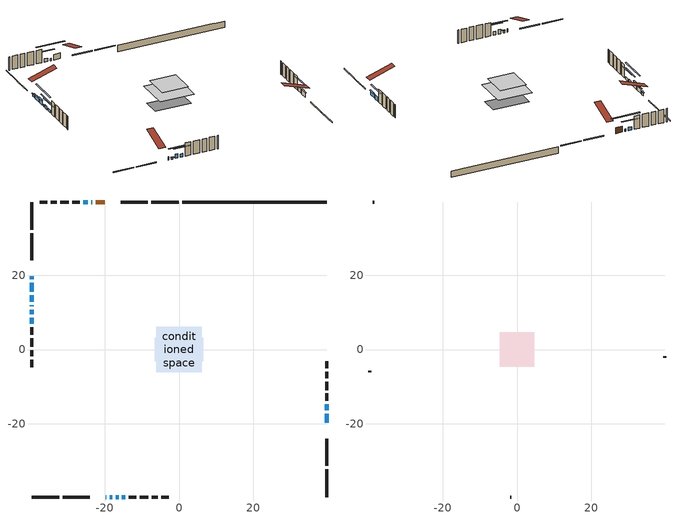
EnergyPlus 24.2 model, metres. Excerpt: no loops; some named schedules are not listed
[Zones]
conditioned space
 floor adiabatic (AdiabaticFloorConstruction): -6.17,-6.17 -6.17,6.17 6.17,6.17 6.17,-6.17 z2.96
 floor foundation (Slab1 construction): -6.56,-3.14 -6.56,3.14 6.56,3.14 6.56,-3.14 z-1.86
 wall outside (RimJoist1 construction): -0.05,39.69 -7.52,39.69 / -39.69,-39.69 -32.22,-39.69 / -39.69,39.69 -39.69,32.22 / 39.69,-39.69 39.69,-32.22 z0.52:0.82
 wall outside (RimJoist2 construction): -8.45,39.69 -15.73,39.69 / -31.29,-39.69 -24.01,-39.69 / -39.69,31.29 -39.69,24.01 / 39.69,-31.29 39.69,-24.01 z0.52:0.82
 wall outside (AdiabaticWallConstruction 1): -19.99,39.69 -22.44,39.69 z0.52:2.55
 wall outside (AdiabaticWallConstruction): -19.76,-39.69 -19.55,-39.69 / -24.6,39.69 -25.82,39.69 / -15.34,-39.69 -14.42,-39.69 / -39.69,10.65 -39.69,9.43 z0.52:1.74; 39.69,-19.76 39.69,-17.32 / -39.69,18.01 -39.69,15.57 / 39.69,-16.39 39.69,-14.76 z0.52:2.04; -18.62,-39.69 -18.01,-39.69 z0.52:1.13; -39.69,19.76 -39.69,18.94 / -39.69,8.51 -39.69,6.88 z0.52:1.44; -39.69,14.65 -39.69,12.82 z0.52:2.35; -23.36,39.69 -23.67,39.69 / -39.69,11.89 -39.69,11.58 z0.52:1.34; -17.08,-39.69 -16.27,-39.69 z0.52:2.05
 wall outside (Wall1 construction): -26.75,39.69 -28.74,39.69 / -13.5,-39.69 -11.5,-39.69 / -39.69,5.95 -39.69,3.96 / 39.69,-13.83 39.69,-11.84 z0.52:5.4
 wall outside (Wall2 construction): -29.67,39.69 -31.92,39.69 / -10.57,-39.69 -8.33,-39.69 / -39.69,3.03 -39.69,0.78 / 39.69,-10.91 39.69,-8.66 z0.52:5.4
 wall outside (Wall3 construction): -32.85,39.69 -34.57,39.69 / -7.4,-39.69 -5.68,-39.69 / -39.69,-0.15 -39.69,-1.87 / 39.69,-7.73 39.69,-6.01 z0.52:5.4
 wall outside (Wall4 construction): -35.49,39.69 -37.46,39.69 / -4.75,-39.69 -2.78,-39.69 / -39.69,-2.8 -39.69,-4.77 / 39.69,-5.08 39.69,-3.11 z0.52:5.4
 wall foundation (FoundationWall1 construction): 0.88,39.69,-1.86 0.88,39.69,0.52 35.81,39.69,0.52 35.81,39.69,0.39 39.69,39.69,0.39 39.69,39.69,-1.86
 window (WindowConstruction 11): -19.76,-39.69 -19.55,-39.69 z0.52:1.74
 window (WindowConstruction 6): 39.69,-19.76 39.69,-17.32 z0.52:2.04
 window (WindowConstruction 7): -18.62,-39.69 -18.01,-39.69 z0.52:1.13
 window (WindowConstruction 8): -39.69,19.76 -39.69,18.94 z0.52:1.43
 window (WindowConstruction 9): -39.69,18.01 -39.69,15.57 z0.52:2.04
 window (WindowConstruction 10): -39.69,14.65 -39.69,12.82 z0.52:2.35
 window (WindowConstruction 12): -23.37,39.69 -23.67,39.69 z0.52:1.33
 window (WindowConstruction 13): -39.69,11.89 -39.69,11.58 z0.52:1.33
 window (WindowConstruction): 39.69,-16.39 39.69,-14.76 z0.52:2.04
 window (WindowConstruction 1): -24.6,39.69 -25.82,39.69 z0.52:1.74
 window (WindowConstruction 2): -17.08,-39.69 -16.27,-39.69 z0.52:2.04
 window (WindowConstruction 3): -15.34,-39.69 -14.43,-39.69 z0.52:1.74
 window (WindowConstruction 4): -39.69,10.65 -39.69,9.43 z0.52:1.74
 window (WindowConstruction 5): -39.69,8.51 -39.69,6.88 z0.52:1.43
 door (Door): -19.99,39.69 -22.44,39.69 z0.52:2.55
 ceiling adiabatic (AdiabaticFloorConstruction): 6.17,-6.17 6.17,6.17 -6.17,6.17 -6.17,-6.17 z2.96
attic - vented
 floor to conditioned space (Floor1 construction Reversed): -4.68,-4.68 -4.68,4.68 4.68,4.68 4.68,-4.68 z5.4
 wall outside (Wall5 construction): -38.39,39.69 -38.76,39.69 / -1.85,-39.69 -1.49,-39.69 / -39.69,-5.7 -39.69,-6.06 / 39.69,-2.19 39.69,-1.82 z0.52:5.4
 roof outside (Roof1 construction): -19.06,39.69,5.4 -19.06,30.58,8.43 -16.66,30.58,8.43 -16.66,39.69,5.4; -20.68,-39.69,5.4 -20.68,-30.58,8.43 -23.09,-30.58,8.43 -23.09,-39.69,5.4; -39.69,20.68,5.4 -30.58,20.68,8.43 -30.58,23.09,8.43 -39.69,23.09,5.4; 39.69,-20.68,5.4 30.58,-20.68,8.43 30.58,-23.09,8.43 39.69,-23.09,5.4
shading: 39.69,-17.12 39.69,-19.96 40.1,-19.96 40.1,-17.12 z2.25; -17.81,-39.69 -18.82,-39.69 -18.82,-40.1 -17.81,-40.1 z1.33; -39.69,18.74 -39.69,19.96 -40.1,19.96 -40.1,18.74 z1.64; -39.69,15.37 -39.69,18.21 -40.1,18.21 -40.1,15.37 z2.25; -39.69,12.62 -39.69,14.85 -40.1,14.85 -40.1,12.62 z2.55; -28.75,39.69 -18.29,39.69 -18.29,40.1 -28.75,40.1 z6.41; -39.69,6.5 -39.69,16.97 -40.1,16.97 -40.1,6.5 z6.41; 39.69,-12.12 39.69,-19.03 40.1,-19.03 40.1,-12.12 z4.68; -28.46,39.69 -21.96,39.69 -21.96,40.1 -28.46,40.1 z4.38; -13.63,-39.69 -19.72,-39.69 -19.72,-40.1 -13.63,-40.1 z4.68; -11.79,-39.69 -17.98,-39.69 -17.98,-40.1 -11.79,-40.1 z4.38; -39.69,6.79 -39.69,13.29 -40.1,13.29 -40.1,6.79 z4.38; -39.69,4.24 -39.69,11.14 -40.1,11.14 -40.1,4.24 z4.07
[Building]
Building 1: Terrain=Suburbs
[Site:Location]
Toronto Intl AP_ON: Latitude {deg}=43.68; Longitude {deg}=-79.63; Time Zone {hr}=-5; Elevation {m}=173; Keep Site Location Information=Yes
[Site:GroundTemperature:Shallow]
4.59119, 2.66285, 2.50842, 3.42352, 7.09712, 10.7536, 13.9236, 15.9317, 16.1023, 14.4691, 11.3799, 7.83558
[Site:WaterMainsTemperature]
Calculation Method=Schedule; Temperature Schedule=mains temperature schedule
[Material] Roughness=Rough; Thermal Absorptance=0.9
Name | Thickness {m} | Conductivity {W/m-K} | Density {kg/m3} | Specific Heat {J/kg-K} | Solar Absorptance | Visible Absorptance
asphalt or fiberglass shingles | 0.00635 | 0.162714 | 1121.4 | 1465.45 | 0.84 | 0.84
ceiling loosefill ins | 0.0846667 | 0.0480833 | 16.02 | 1046.75 | 0.7 | 0.7
ceiling stud and cavity | 0.1397 | 0.0812049 | 65.682 | 1177.47 | 0.7 | 0.7
concrete 4.0 in. | 0.1016 | 1.803125 | 2242.8 | 837.4 | 0.7 | 0.7
concrete 8.0 in. | 0.2032 | 1.803125 | 2242.8 | 837.4 | 0.7 | 0.7
door material | 0.04445 | 0.0451087 | 512.64 | 1214.23 | 0.7 | 0.7
exterior vertical ins | 0.0130047 | 0.029427 | 32.04 | 1214.23 | 0.7 | 0.7
floor covering | 0.0127 | 0.0433444 | 54.468 | 1339.84 | 0.6 | 0.6
floor rigid ins; wall rigid ins | 0.512978 | 0.029427 | 32.04 | 1214.23 | 0.7 | 0.7
floor stud and cavity | 0.1397 | 1.75129 | 37.0049 | 1207.88 | 0.7 | 0.7
furniture material conditioned space 1 | 0.1524 | 0.115458 | 640.8 | 1214.23 | 0.6 | 0.6
gypsum board | 0.0127 | 0.160291 | 801 | 837.4 | 0.6 | 0.6
gypsum board 1 | 0.0127 | 0.160291 | 801 | 837.4 | 0.7 | 0.7
osb sheathing 0.5 in. | 0.0127 | 0.115458 | 512.64 | 1214.23 | 0.7 | 0.7
osb sheathing 0.75 in. | 0.01905 | 0.115458 | 512.64 | 1214.23 | 0.7 | 0.7
osb sheathing 2.0 in. | 0.0508 | 0.115458 | 512.64 | 1214.23 | 0.7 | 0.7
rim joist stud and cavity | 0.0508 | 0.0451784 | 125.044 | 1163.47 | 0.6 | 0.6
rim joist stud and cavity 1 | 0.0508 | 0.0332151 | 125.044 | 1163.47 | 0.6 | 0.6
wall stud and cavity | 0.1397 | 0.100556 | 139.0536 | 1170.24 | 0.7 | 0.7
wall stud and cavity 1 | 0.1397 | 0.117539 | 139.0536 | 1170.24 | 0.7 | 0.7
wall stud and cavity 2 | 0.1397 | 0.10094 | 139.0536 | 1170.24 | 0.7 | 0.7
wall stud and cavity 3 | 0.1397 | 0.117888 | 139.0536 | 1170.24 | 0.7 | 0.7
wall stud and cavity 4 | 0.0889 | 6.9971 | 50.32683 | 1063.81 | 0.6 | 0.6
wall stud and cavity 5 | 0.0889 | 0.380278 | 52.3479 | 1209.89 | 0.7 | 0.7
wall stud and cavity 6 | 0.0889 | 0.391764 | 83.0341 | 1211.67 | 0.7 | 0.7
wood siding | 0.0254 | 0.102417 | 544.68 | 1172.36 | 0.84 | 0.84
wood siding 1 | 0.00254 | 0.102417 | 544.68 | 1172.36 | 0.84 | 0.84
wood siding 2; wood siding 3; wood siding 4 | 0.0254 | 0.102417 | 544.68 | 1172.36 | 0.7 | 0.7
[WindowMaterial:SimpleGlazingSystem]
Name | U-Factor {W/m2-K} | Solar Heat Gain Coefficient
WindowMaterial | 2.46993 | 0.61
WindowMaterial 1 | 2.438701 | 0.62
WindowMaterial 2 | 2.93609 | 0.65
WindowMaterial 3 | 2.92076 | 0.67
WindowMaterial 4 | 2.51706 | 0.59
WindowMaterial 5 | 2.88499 | 0.7
WindowMaterial 6 | 3.00026 | 0.58
WindowMaterial 7 | 2.8867 | 0.7
WindowMaterial 8 | 4.786554 | 0.61
WindowMaterial 9 | 5.06307 | 0.59
[Construction]
AdiabaticFloorConstruction: floor stud and cavity, floor rigid ins, osb sheathing 0.75 in., floor covering
AdiabaticWallConstruction: wood siding 3, wall rigid ins, wall stud and cavity 5, gypsum board
AdiabaticWallConstruction 1: wood siding 4, wall rigid ins, wall stud and cavity 5, gypsum board
Door: door material
Floor1 construction Reversed: gypsum board, ceiling stud and cavity, ceiling loosefill ins
FoundationWall1 construction: concrete 8.0 in., gypsum board 1
furniture construction conditioned space 1: furniture material conditioned space 1
PartitionWallConstruction: gypsum board, wall stud and cavity 6, gypsum board
RimJoist1 construction: wood siding 2, osb sheathing 2.0 in., rim joist stud and cavity
RimJoist2 construction: wood siding 2, osb sheathing 2.0 in., rim joist stud and cavity 1
Roof1 construction: asphalt or fiberglass shingles
Slab1 construction: concrete 4.0 in.
Wall1 construction: wood siding, osb sheathing 0.5 in., wall stud and cavity, gypsum board
Wall2 construction: wood siding, osb sheathing 0.5 in., wall stud and cavity 1, gypsum board
Wall3 construction: wood siding, osb sheathing 0.5 in., wall stud and cavity 2, gypsum board
Wall4 construction: wood siding, osb sheathing 0.5 in., wall stud and cavity 3, gypsum board
Wall5 construction: wood siding 1, wall stud and cavity 4
WindowConstruction; WindowConstruction 2: WindowMaterial
WindowConstruction 1: WindowMaterial 1
WindowConstruction 10: WindowMaterial 7
WindowConstruction 11: WindowMaterial 8
WindowConstruction 12; WindowConstruction 13: WindowMaterial 9
WindowConstruction 3: WindowMaterial 2
WindowConstruction 4: WindowMaterial 3
WindowConstruction 5; WindowConstruction 8: WindowMaterial 4
WindowConstruction 6; WindowConstruction 9: WindowMaterial 5
WindowConstruction 7: WindowMaterial 6
[Zone] Multiplier=1; Part of Total Floor Area=Yes
Name | Volume {m3}
attic - vented | 43.1233
conditioned space | 606.8
[Space]
Name | Zone | Volume {m3}
attic - vented 1 | attic - vented | 43.1233
conditioned space 1 | conditioned space | 606.8
[ZoneInfiltration:EffectiveLeakageArea]
infil attic - vented 1: Zone or Space=attic - vented 1; Schedule=Always On Discrete; Effective Air Leakage Area {cm2}=3619.86; Stack Coefficient=0.000550287; Wind Coefficient=1.58495e-05
[ZoneMixing]
whole house fan mix: Zone or Space=attic - vented; Schedule=Always On Continuous; Design Flow Rate Calculation Method=Flow/Zone; Design Flow Rate {m3/s}=0; Source Zone or Space=conditioned space
[SurfaceProperty:ExposedFoundationPerimeter]
Slab1: Exposed Perimeter Calculation Method=TotalExposedPerimeter; Total Exposed Perimeter {m}=38.812
[InternalMass] Zone or ZoneList=conditioned space; Space or SpaceList=conditioned space 1
Name | Construction | Surface Area {m2}
furniture mass conditioned space 1 | furniture construction conditioned space 1 | 93.9599
partition wall mass | PartitionWallConstruction | 234.9
[Lights]
interior lighting: Zone or ZoneList or Space or SpaceList=conditioned space 1; Schedule=interior lighting schedule; Design Level Calculation Method=LightingLevel; Lighting Level {W}=343.2; Return Air Fraction=0; Fraction Radiant=0.6; Fraction Visible=0.2; Fraction Replaceable=1
[People]
occupants: Zone or ZoneList or Space or SpaceList=conditioned space 1; Number of People Schedule=occupants schedule; Number of People Calculation Method=People; Number of People=3; Fraction Radiant=0.314171; Sensible Heat Fraction=0.56303; Activity Level Schedule=occupants activity schedule; Carbon Dioxide Generation Rate {m3/s-W}=0; Enable ASHRAE 55 Comfort Warnings=No; Mean Radiant Temperature Calculation Type=EnclosureAveraged
[ElectricEquipment] Zone or ZoneList or Space or SpaceList=conditioned space 1; Design Level Calculation Method=EquipmentLevel
Name | Schedule | Design Level {W} | Fraction Latent | Fraction Radiant | Fraction Lost
clothes dryer | clothes dryer schedule | 140.772 | 0.015 | 0.081 | 0.85
clothes washer | clothes washer schedule | 32.1985 | 0.03 | 0.162 | 0.7
cooking range | cooking range schedule | 215.147 | 0.08 | 0.432 | 0.2
dishwasher | dishwasher schedule | 66.8632 | 0.3 | 0.18 | 0.4
fridge | fridge schedule | 72.9452 | 0 | 0.6 | 0
mech vent bath fan 0 | mech vent bath fan 0 schedule | 2.2 | 0 | 0 | 1
mech vent house fan | mech vent house fan schedule | 0 | 0 | 0 | 1
mech vent house fan cfis | mech vent house fan cfis schedule | 0 | 0 | 0 | 0
misc plug loads | misc plug loads schedule | 494.7 | 0.045 | 0.513 | 0.1
whole house fan | Always On Discrete | 0 | 0 | 0 | 1
[OtherEquipment] Zone or ZoneList or Space or SpaceList=conditioned space 1; Design Level Calculation Method=EquipmentLevel
Name | Fuel Type | Schedule | Design Level {W} | Fraction Latent | Fraction Radiant | Fraction Lost
clothes dryer 1 | Electricity | clothes dryer schedule | 0 | 0.015 | 0.081 | 0.85
cooking range 1 | Electricity | cooking range schedule | 0 | 0.08 | 0.432 | 0.2
general water use latent | None | general water use schedule | 62.594 | 1 | 0 | 0
general water use sensible | None | general water use schedule | -61.6891 | 0 | 0.6 | 0
mech vent house fan latent load | None | Always On Discrete | 0 | 1 | 0 | 0
mech vent house fan sensible load | None | Always On Discrete | 0 | 0 | 0 | 0
water heater energy adjustment1 | NaturalGas | Always On Discrete | 0.01 | 0 | 0 | 1
[ZoneInfiltration:DesignFlowRate] Zone or ZoneList or Space or SpaceList=conditioned space 1; Schedule=Always On Discrete; Design Flow Rate Calculation Method=Flow/Zone; Design Flow Rate {m3/s}=0
infil flow; natural vent flow; whole house fan flow
[Foundation:Kiva]
Foundation Kiva 1: Initial Indoor Air Temperature {C}=18; Wall Height Above Grade {m}=0.519989; Wall Depth Below Slab {m}=0.2032; Custom Block Material Name 1=exterior vertical ins; Custom Block Depth 1 {m}=2.38; Custom Block X Position 1 {m}=0.2159; Custom Block Z Position 1 {m}=0
[Foundation:Kiva:Settings]
Soil Conductivity {W/m-K}=0.849921; Soil Density {kg/m3}=1842.3; Soil Specific Heat {J/kg-K}=418.7; Ground Solar Absorptivity=0.9; Ground Thermal Absorptivity=0.9; Ground Surface Roughness {m}=0.03; Far-Field Width {m}=40; Deep-Ground Boundary Condition=ZeroFlux; Deep-Ground Depth {m}=40; Minimum Cell Dimension {m}=0.2; Maximum Cell Growth Coefficient=3; Simulation Timestep=Timestep
[Exterior:Lights]
exterior lighting: Schedule=exterior lighting schedule; Design Level {W}=75.6
[Schedule:Constant]
Name | Hourly Value
Always On Continuous; mech vent house fan schedule; mech vent house fan cfis schedule; Always On Discrete | 1
occupants activity schedule | 117.228
fridge schedule | 0
[Schedule:Week:Daily]
interior lighting schedule Week Rule - Jan1-Jan27: interior lighting schedule day, interior lighting schedule day, interior lighting schedule day, interior lighting schedule day, interior lighting schedule day, interior lighting schedule day, interior lighting schedule day, interior lighting schedule default day, interior lighting schedule default day, interior lighting schedule default day, interior lighting schedule default day, interior lighting schedule default day
interior lighting schedule Week Rule - Jan28-Feb3: interior lighting schedule day, interior lighting schedule day, interior lighting schedule day, interior lighting schedule day, interior lighting schedule day 1, interior lighting schedule day 1, interior lighting schedule day 1, interior lighting schedule default day, interior lighting schedule default day, interior lighting schedule default day, interior lighting schedule default day, interior lighting schedule default day
interior lighting schedule Week Rule - Feb4-Feb24: interior lighting schedule day 1, interior lighting schedule day 1, interior lighting schedule day 1, interior lighting schedule day 1, interior lighting schedule day 1, interior lighting schedule day 1, interior lighting schedule day 1, interior lighting schedule default day, interior lighting schedule default day, interior lighting schedule default day, interior lighting schedule default day, interior lighting schedule default day
interior lighting schedule Week Rule - Feb25-Mar3: interior lighting schedule day 1, interior lighting schedule day 1, interior lighting schedule day 1, interior lighting schedule day 1, interior lighting schedule day 2, interior lighting schedule day 2, interior lighting schedule day 2, interior lighting schedule default day, interior lighting schedule default day, interior lighting schedule default day, interior lighting schedule default day, interior lighting schedule default day
interior lighting schedule Week Rule - Mar4-Mar31: interior lighting schedule day 2, interior lighting schedule day 2, interior lighting schedule day 2, interior lighting schedule day 2, interior lighting schedule day 2, interior lighting schedule day 2, interior lighting schedule day 2, interior lighting schedule default day, interior lighting schedule default day, interior lighting schedule default day, interior lighting schedule default day, interior lighting schedule default day
interior lighting schedule Week Rule - Apr1-Apr28: interior lighting schedule day 3, interior lighting schedule day 3, interior lighting schedule day 3, interior lighting schedule day 3, interior lighting schedule day 3, interior lighting schedule day 3, interior lighting schedule day 3, interior lighting schedule default day, interior lighting schedule default day, interior lighting schedule default day, interior lighting schedule default day, interior lighting schedule default day
interior lighting schedule Week Rule - Apr29-May5: interior lighting schedule day 3, interior lighting schedule day 3, interior lighting schedule day 4, interior lighting schedule day 4, interior lighting schedule day 4, interior lighting schedule day 4, interior lighting schedule day 4, interior lighting schedule default day, interior lighting schedule default day, interior lighting schedule default day, interior lighting schedule default day, interior lighting schedule default day
interior lighting schedule Week Rule - May6-May26: interior lighting schedule day 4, interior lighting schedule day 4, interior lighting schedule day 4, interior lighting schedule day 4, interior lighting schedule day 4, interior lighting schedule day 4, interior lighting schedule day 4, interior lighting schedule default day, interior lighting schedule default day, interior lighting schedule default day, interior lighting schedule default day, interior lighting schedule default day
interior lighting schedule Week Rule - May27-Jun2: interior lighting schedule day 4, interior lighting schedule day 4, interior lighting schedule day 4, interior lighting schedule day 4, interior lighting schedule day 4, interior lighting schedule day 5, interior lighting schedule day 5, interior lighting schedule default day, interior lighting schedule default day, interior lighting schedule default day, interior lighting schedule default day, interior lighting schedule default day
interior lighting schedule Week Rule - Jun3-Jun30: interior lighting schedule day 5, interior lighting schedule day 5, interior lighting schedule day 5, interior lighting schedule day 5, interior lighting schedule day 5, interior lighting schedule day 5, interior lighting schedule day 5, interior lighting schedule default day, interior lighting schedule default day, interior lighting schedule default day, interior lighting schedule default day, interior lighting schedule default day
interior lighting schedule Week Rule - Jul1-Jul28: interior lighting schedule day 6, interior lighting schedule day 6, interior lighting schedule day 6, interior lighting schedule day 6, interior lighting schedule day 6, interior lighting schedule day 6, interior lighting schedule day 6, interior lighting schedule default day, interior lighting schedule default day, interior lighting schedule default day, interior lighting schedule default day, interior lighting schedule default day
interior lighting schedule Week Rule - Jul29-Aug4: interior lighting schedule day 6, interior lighting schedule day 6, interior lighting schedule day 6, interior lighting schedule day 7, interior lighting schedule day 7, interior lighting schedule day 7, interior lighting schedule day 7, interior lighting schedule default day, interior lighting schedule default day, interior lighting schedule default day, interior lighting schedule default day, interior lighting schedule default day
interior lighting schedule Week Rule - Aug5-Aug25: interior lighting schedule day 7, interior lighting schedule day 7, interior lighting schedule day 7, interior lighting schedule day 7, interior lighting schedule day 7, interior lighting schedule day 7, interior lighting schedule day 7, interior lighting schedule default day, interior lighting schedule default day, interior lighting schedule default day, interior lighting schedule default day, interior lighting schedule default day
interior lighting schedule Week Rule - Aug26-Sep1: interior lighting schedule day 7, interior lighting schedule day 7, interior lighting schedule day 7, interior lighting schedule day 7, interior lighting schedule day 7, interior lighting schedule day 7, interior lighting schedule day 8, interior lighting schedule default day, interior lighting schedule default day, interior lighting schedule default day, interior lighting schedule default day, interior lighting schedule default day
interior lighting schedule Week Rule - Sep2-Sep29: interior lighting schedule day 8, interior lighting schedule day 8, interior lighting schedule day 8, interior lighting schedule day 8, interior lighting schedule day 8, interior lighting schedule day 8, interior lighting schedule day 8, interior lighting schedule default day, interior lighting schedule default day, interior lighting schedule default day, interior lighting schedule default day, interior lighting schedule default day
interior lighting schedule Week Rule - Sep30-Oct6: interior lighting schedule day 8, interior lighting schedule day 9, interior lighting schedule day 9, interior lighting schedule day 9, interior lighting schedule day 9, interior lighting schedule day 9, interior lighting schedule day 9, interior lighting schedule default day, interior lighting schedule default day, interior lighting schedule default day, interior lighting schedule default day, interior lighting schedule default day
interior lighting schedule Week Rule - Oct7-Oct27: interior lighting schedule day 9, interior lighting schedule day 9, interior lighting schedule day 9, interior lighting schedule day 9, interior lighting schedule day 9, interior lighting schedule day 9, interior lighting schedule day 9, interior lighting schedule default day, interior lighting schedule default day, interior lighting schedule default day, interior lighting schedule default day, interior lighting schedule default day
interior lighting schedule Week Rule - Oct28-Nov3: interior lighting schedule day 9, interior lighting schedule day 9, interior lighting schedule day 9, interior lighting schedule day 9, interior lighting schedule day 10, interior lighting schedule day 10, interior lighting schedule day 10, interior lighting schedule default day, interior lighting schedule default day, interior lighting schedule default day, interior lighting schedule default day, interior lighting schedule default day
interior lighting schedule Week Rule - Nov4-Nov24: interior lighting schedule day 10, interior lighting schedule day 10, interior lighting schedule day 10, interior lighting schedule day 10, interior lighting schedule day 10, interior lighting schedule day 10, interior lighting schedule day 10, interior lighting schedule default day, interior lighting schedule default day, interior lighting schedule default day, interior lighting schedule default day, interior lighting schedule default day
interior lighting schedule Week Rule - Nov25-Dec1: interior lighting schedule day 10, interior lighting schedule day 10, interior lighting schedule day 10, interior lighting schedule day 10, interior lighting schedule day 10, interior lighting schedule day 10, interior lighting schedule day 11, interior lighting schedule default day, interior lighting schedule default day, interior lighting schedule default day, interior lighting schedule default day, interior lighting schedule default day
interior lighting schedule Week Rule - Dec2-Dec31: interior lighting schedule day 11, interior lighting schedule day 11, interior lighting schedule day 11, interior lighting schedule day 11, interior lighting schedule day 11, interior lighting schedule day 11, interior lighting schedule day 11, interior lighting schedule default day, interior lighting schedule default day, interior lighting schedule default day, interior lighting schedule default day, interior lighting schedule default day
occupants schedule Week Rule - Jan1-Dec31: occupants schedule day, occupants schedule day, occupants schedule day, occupants schedule day, occupants schedule day, occupants schedule day, occupants schedule day, occupants schedule default day, occupants schedule default day, occupants schedule default day, occupants schedule default day, occupants schedule default day
clothes dryer schedule Week Rule - Jan1-Dec31: clothes dryer schedule day, clothes dryer schedule day, clothes dryer schedule day, clothes dryer schedule day, clothes dryer schedule day, clothes dryer schedule day, clothes dryer schedule day, clothes dryer schedule default day, clothes dryer schedule default day, clothes dryer schedule default day, clothes dryer schedule default day, clothes dryer schedule default day
clothes washer schedule Week Rule - Jan1-Dec31: clothes washer schedule day, clothes washer schedule day, clothes washer schedule day, clothes washer schedule day, clothes washer schedule day, clothes washer schedule day, clothes washer schedule day, clothes washer schedule default day, clothes washer schedule default day, clothes washer schedule default day, clothes washer schedule default day, clothes washer schedule default day
cooking range schedule Week Rule - Jan1-Dec31: cooking range schedule day, cooking range schedule day, cooking range schedule day, cooking range schedule day, cooking range schedule day, cooking range schedule day, cooking range schedule day, cooking range schedule default day, cooking range schedule default day, cooking range schedule default day, cooking range schedule default day, cooking range schedule default day
dishwasher schedule Week Rule - Jan1-Dec31: dishwasher schedule day, dishwasher schedule day, dishwasher schedule day, dishwasher schedule day, dishwasher schedule day, dishwasher schedule day, dishwasher schedule day, dishwasher schedule default day, dishwasher schedule default day, dishwasher schedule default day, dishwasher schedule default day, dishwasher schedule default day
mech vent bath fan 0 schedule Week Rule - Jan1-Dec31: mech vent bath fan 0 schedule day, mech vent bath fan 0 schedule day, mech vent bath fan 0 schedule day, mech vent bath fan 0 schedule day, mech vent bath fan 0 schedule day, mech vent bath fan 0 schedule day, mech vent bath fan 0 schedule day, mech vent bath fan 0 schedule default day, mech vent bath fan 0 schedule default day, mech vent bath fan 0 schedule default day, mech vent bath fan 0 schedule default day, mech vent bath fan 0 schedule default day
misc plug loads schedule Week Rule - Jan1-Dec31: misc plug loads schedule day, misc plug loads schedule day, misc plug loads schedule day, misc plug loads schedule day, misc plug loads schedule day, misc plug loads schedule day, misc plug loads schedule day, misc plug loads schedule default day, misc plug loads schedule default day, misc plug loads schedule default day, misc plug loads schedule default day, misc plug loads schedule default day
general water use schedule Week Rule - Jan1-Dec31: general water use schedule day, general water use schedule day, general water use schedule day, general water use schedule day, general water use schedule day, general water use schedule day, general water use schedule day, general water use schedule default day, general water use schedule default day, general water use schedule default day, general water use schedule default day, general water use schedule default day
exterior lighting schedule Week Rule - Jan1-Jan27: exterior lighting schedule day, exterior lighting schedule day, exterior lighting schedule day, exterior lighting schedule day, exterior lighting schedule day, exterior lighting schedule day, exterior lighting schedule day, exterior lighting schedule default day, exterior lighting schedule default day, exterior lighting schedule default day, exterior lighting schedule default day, exterior lighting schedule default day
exterior lighting schedule Week Rule - Jan28-Feb3: exterior lighting schedule day, exterior lighting schedule day, exterior lighting schedule day, exterior lighting schedule day, exterior lighting schedule day 1, exterior lighting schedule day 1, exterior lighting schedule day 1, exterior lighting schedule default day, exterior lighting schedule default day, exterior lighting schedule default day, exterior lighting schedule default day, exterior lighting schedule default day
exterior lighting schedule Week Rule - Feb4-Feb24: exterior lighting schedule day 1, exterior lighting schedule day 1, exterior lighting schedule day 1, exterior lighting schedule day 1, exterior lighting schedule day 1, exterior lighting schedule day 1, exterior lighting schedule day 1, exterior lighting schedule default day, exterior lighting schedule default day, exterior lighting schedule default day, exterior lighting schedule default day, exterior lighting schedule default day
exterior lighting schedule Week Rule - Feb25-Mar3: exterior lighting schedule day 1, exterior lighting schedule day 1, exterior lighting schedule day 1, exterior lighting schedule day 1, exterior lighting schedule day 2, exterior lighting schedule day 2, exterior lighting schedule day 2, exterior lighting schedule default day, exterior lighting schedule default day, exterior lighting schedule default day, exterior lighting schedule default day, exterior lighting schedule default day
exterior lighting schedule Week Rule - Mar4-Mar31: exterior lighting schedule day 2, exterior lighting schedule day 2, exterior lighting schedule day 2, exterior lighting schedule day 2, exterior lighting schedule day 2, exterior lighting schedule day 2, exterior lighting schedule day 2, exterior lighting schedule default day, exterior lighting schedule default day, exterior lighting schedule default day, exterior lighting schedule default day, exterior lighting schedule default day
exterior lighting schedule Week Rule - Apr1-Apr28: exterior lighting schedule day 3, exterior lighting schedule day 3, exterior lighting schedule day 3, exterior lighting schedule day 3, exterior lighting schedule day 3, exterior lighting schedule day 3, exterior lighting schedule day 3, exterior lighting schedule default day, exterior lighting schedule default day, exterior lighting schedule default day, exterior lighting schedule default day, exterior lighting schedule default day
exterior lighting schedule Week Rule - Apr29-May5: exterior lighting schedule day 3, exterior lighting schedule day 3, exterior lighting schedule day 4, exterior lighting schedule day 4, exterior lighting schedule day 4, exterior lighting schedule day 4, exterior lighting schedule day 4, exterior lighting schedule default day, exterior lighting schedule default day, exterior lighting schedule default day, exterior lighting schedule default day, exterior lighting schedule default day
exterior lighting schedule Week Rule - May6-May26: exterior lighting schedule day 4, exterior lighting schedule day 4, exterior lighting schedule day 4, exterior lighting schedule day 4, exterior lighting schedule day 4, exterior lighting schedule day 4, exterior lighting schedule day 4, exterior lighting schedule default day, exterior lighting schedule default day, exterior lighting schedule default day, exterior lighting schedule default day, exterior lighting schedule default day
exterior lighting schedule Week Rule - May27-Jun2: exterior lighting schedule day 4, exterior lighting schedule day 4, exterior lighting schedule day 4, exterior lighting schedule day 4, exterior lighting schedule day 4, exterior lighting schedule day 5, exterior lighting schedule day 5, exterior lighting schedule default day, exterior lighting schedule default day, exterior lighting schedule default day, exterior lighting schedule default day, exterior lighting schedule default day
exterior lighting schedule Week Rule - Jun3-Jun30: exterior lighting schedule day 5, exterior lighting schedule day 5, exterior lighting schedule day 5, exterior lighting schedule day 5, exterior lighting schedule day 5, exterior lighting schedule day 5, exterior lighting schedule day 5, exterior lighting schedule default day, exterior lighting schedule default day, exterior lighting schedule default day, exterior lighting schedule default day, exterior lighting schedule default day
exterior lighting schedule Week Rule - Jul1-Jul28: exterior lighting schedule day 6, exterior lighting schedule day 6, exterior lighting schedule day 6, exterior lighting schedule day 6, exterior lighting schedule day 6, exterior lighting schedule day 6, exterior lighting schedule day 6, exterior lighting schedule default day, exterior lighting schedule default day, exterior lighting schedule default day, exterior lighting schedule default day, exterior lighting schedule default day
exterior lighting schedule Week Rule - Jul29-Aug4: exterior lighting schedule day 6, exterior lighting schedule day 6, exterior lighting schedule day 6, exterior lighting schedule day 7, exterior lighting schedule day 7, exterior lighting schedule day 7, exterior lighting schedule day 7, exterior lighting schedule default day, exterior lighting schedule default day, exterior lighting schedule default day, exterior lighting schedule default day, exterior lighting schedule default day
exterior lighting schedule Week Rule - Aug5-Aug25: exterior lighting schedule day 7, exterior lighting schedule day 7, exterior lighting schedule day 7, exterior lighting schedule day 7, exterior lighting schedule day 7, exterior lighting schedule day 7, exterior lighting schedule day 7, exterior lighting schedule default day, exterior lighting schedule default day, exterior lighting schedule default day, exterior lighting schedule default day, exterior lighting schedule default day
exterior lighting schedule Week Rule - Aug26-Sep1: exterior lighting schedule day 7, exterior lighting schedule day 7, exterior lighting schedule day 7, exterior lighting schedule day 7, exterior lighting schedule day 7, exterior lighting schedule day 7, exterior lighting schedule day 8, exterior lighting schedule default day, exterior lighting schedule default day, exterior lighting schedule default day, exterior lighting schedule default day, exterior lighting schedule default day
exterior lighting schedule Week Rule - Sep2-Sep29: exterior lighting schedule day 8, exterior lighting schedule day 8, exterior lighting schedule day 8, exterior lighting schedule day 8, exterior lighting schedule day 8, exterior lighting schedule day 8, exterior lighting schedule day 8, exterior lighting schedule default day, exterior lighting schedule default day, exterior lighting schedule default day, exterior lighting schedule default day, exterior lighting schedule default day
exterior lighting schedule Week Rule - Sep30-Oct6: exterior lighting schedule day 8, exterior lighting schedule day 9, exterior lighting schedule day 9, exterior lighting schedule day 9, exterior lighting schedule day 9, exterior lighting schedule day 9, exterior lighting schedule day 9, exterior lighting schedule default day, exterior lighting schedule default day, exterior lighting schedule default day, exterior lighting schedule default day, exterior lighting schedule default day
[Schedule:Year]
interior lighting schedule: interior lighting schedule Week Rule - Jan1-Jan27, 1, 1, 1, 27, interior lighting schedule Week Rule - Jan28-Feb3, 1, 28, 2, 3, interior lighting schedule Week Rule - Feb4-Feb24, 2, 4, 2, 24, interior lighting schedule Week Rule - Feb25-Mar3, 2, 25, 3, 3, interior lighting schedule Week Rule - Mar4-Mar31, 3, 4, 3, 31, interior lighting schedule Week Rule - Apr1-Apr28, 4, 1, 4, 28, interior lighting schedule Week Rule - Apr29-May5, 4, 29, 5, 5, interior lighting schedule Week Rule - May6-May26, 5, 6, 5, 26, interior lighting schedule Week Rule - May27-Jun2, 5, 27, 6, 2, interior lighting schedule Week Rule - Jun3-Jun30, 6, 3, 6, 30, interior lighting schedule Week Rule - Jul1-Jul28, 7, 1, 7, 28, interior lighting schedule Week Rule - Jul29-Aug4, 7, 29, 8, 4, interior lighting schedule Week Rule - Aug5-Aug25, 8, 5, 8, 25, interior lighting schedule Week Rule - Aug26-Sep1, 8, 26, 9, 1, interior lighting schedule Week Rule - Sep2-Sep29, 9, 2, 9, 29, interior lighting schedule Week Rule - Sep30-Oct6, 9, 30, 10, 6, interior lighting schedule Week Rule - Oct7-Oct27, 10, 7, 10, 27, interior lighting schedule Week Rule - Oct28-Nov3, 10, 28, 11, 3, interior lighting schedule Week Rule - Nov4-Nov24, 11, 4, 11, 24, interior lighting schedule Week Rule - Nov25-Dec1, 11, 25, 12, 1, interior lighting schedule Week Rule - Dec2-Dec31, 12, 2, 12, 31
occupants schedule: occupants schedule Week Rule - Jan1-Dec31, 1, 1, 12, 31
clothes dryer schedule: clothes dryer schedule Week Rule - Jan1-Dec31, 1, 1, 12, 31
clothes washer schedule: clothes washer schedule Week Rule - Jan1-Dec31, 1, 1, 12, 31
cooking range schedule: cooking range schedule Week Rule - Jan1-Dec31, 1, 1, 12, 31
dishwasher schedule: dishwasher schedule Week Rule - Jan1-Dec31, 1, 1, 12, 31
mech vent bath fan 0 schedule: mech vent bath fan 0 schedule Week Rule - Jan1-Dec31, 1, 1, 12, 31
misc plug loads schedule: misc plug loads schedule Week Rule - Jan1-Dec31, 1, 1, 12, 31
general water use schedule: general water use schedule Week Rule - Jan1-Dec31, 1, 1, 12, 31
exterior lighting schedule: exterior lighting schedule Week Rule - Jan1-Jan27, 1, 1, 1, 27, exterior lighting schedule Week Rule - Jan28-Feb3, 1, 28, 2, 3, exterior lighting schedule Week Rule - Feb4-Feb24, 2, 4, 2, 24, exterior lighting schedule Week Rule - Feb25-Mar3, 2, 25, 3, 3, exterior lighting schedule Week Rule - Mar4-Mar31, 3, 4, 3, 31, exterior lighting schedule Week Rule - Apr1-Apr28, 4, 1, 4, 28, exterior lighting schedule Week Rule - Apr29-May5, 4, 29, 5, 5, exterior lighting schedule Week Rule - May6-May26, 5, 6, 5, 26, exterior lighting schedule Week Rule - May27-Jun2, 5, 27, 6, 2, exterior lighting schedule Week Rule - Jun3-Jun30, 6, 3, 6, 30, exterior lighting schedule Week Rule - Jul1-Jul28, 7, 1, 7, 28, exterior lighting schedule Week Rule - Jul29-Aug4, 7, 29, 8, 4, exterior lighting schedule Week Rule - Aug5-Aug25, 8, 5, 8, 25, exterior lighting schedule Week Rule - Aug26-Sep1, 8, 26, 9, 1, exterior lighting schedule Week Rule - Sep2-Sep29, 9, 2, 9, 29, exterior lighting schedule Week Rule - Sep30-Oct6, 9, 30, 10, 6, exterior lighting schedule Week Rule - Oct7-Oct27, 10, 7, 10, 27, exterior lighting schedule Week Rule - Oct28-Nov3, 10, 28, 11, 3, exterior lighting schedule Week Rule - Nov4-Nov24, 11, 4, 11, 24, exterior lighting schedule Week Rule - Nov25-Dec1, 11, 25, 12, 1, exterior lighting schedule Week Rule - Dec2-Dec31, 12, 2, 12, 31
[Schedule:Compact]
mains temperature schedule: Through: 01/01, For: AllDays, Until: 24:00, 8.43722, Through: 01/02, For: AllDays, Until: 24:00, 8.37111, Through: 01/03, For: AllDays, Until: 24:00, 8.30611, Through: 01/04, For: AllDays, Until: 24:00, 8.24222, Through: 01/05, For: AllDays, Until: 24:00, 8.17944, Through: 01/06, For: AllDays, Until: 24:00, 8.11833, Through: 01/07, For: AllDays, Until: 24:00, 8.05833, Through: 01/08, For: AllDays, Until: 24:00, 7.99944, Through: 01/09, For: AllDays, Until: 24:00, 7.94222, Through: 01/10, For: AllDays, Until: 24:00, 7.88611, Through: 01/11, For: AllDays, Until: 24:00, 7.83167, Through: 01/12, For: AllDays, Until: 24:00, 7.77833, Through: 01/13, For: AllDays, Until: 24:00, 7.72611, Through: 01/14, For: AllDays, Until: 24:00, 7.67556, Through: 01/15, For: AllDays, Until: 24:00, 7.62667, Through: 01/16, For: AllDays, Until: 24:00, 7.57889, Through: 01/17, For: AllDays, Until: 24:00, 7.53278, Through: 01/18, For: AllDays, Until: 24:00, 7.48778, Through: 01/19, For: AllDays, Until: 24:00, 7.44444, Through: 01/20, For: AllDays, Until: 24:00, 7.40278, Through: 01/21, For: AllDays, Until: 24:00, 7.36278, Through: 01/22, For: AllDays, Until: 24:00, 7.32389, Through: 01/23, For: AllDays, Until: 24:00, 7.28667, Through: 01/24, For: AllDays, Until: 24:00, 7.25056, Through: 01/25, For: AllDays, Until: 24:00, 7.21667, Through: 01/26, For: AllDays, Until: 24:00, 7.18389, Through: 01/27, For: AllDays, Until: 24:00, 7.15278, Through: 01/28, For: AllDays, Until: 24:00, 7.12333, Through: 01/29, For: AllDays, Until: 24:00, 7.09556, Through: 01/30, For: AllDays, Until: 24:00, 7.06944, Through: 01/31, For: AllDays, Until: 24:00, 7.04444, Through: 02/01, For: AllDays, Until: 24:00, 7.02167, Through: 02/02, For: AllDays, Until: 24:00, 7, Through: 02/03, For: AllDays, Until: 24:00, 6.98, Through: 02/04, For: AllDays, Until: 24:00, 6.96222, Through: 02/05, For: AllDays, Until: 24:00, 6.94556, Through: 02/06, For: AllDays, Until: 24:00, 6.93056, Through: 02/07, For: AllDays, Until: 24:00, 6.91722, Through: 02/08, For: AllDays, Until: 24:00, 6.90556, Through: 02/09, For: AllDays, Until: 24:00, 6.89556, Through: 02/10, For: AllDays, Until: 24:00, 6.88722, Through: 02/11, For: AllDays, Until: 24:00, 6.88056, Through: 02/12, For: AllDays, Until: 24:00, 6.875, Through: 02/13, For: AllDays, Until: 24:00, 6.87167, Through: 02/14, For: AllDays, Until: 24:00, 6.87, Through: 02/15, For: AllDays, Until: 24:00, 6.87, Through: 02/16, For: AllDays, Until: 24:00, 6.87167, Through: 02/17, For: AllDays, Until: 24:00, 6.875, Through: 02/18, For: AllDays, Until: 24:00, 6.88, Through: 02/19, For: AllDays, Until: 24:00, 6.88611, Through: 02/20, For: AllDays, Until: 24:00, 6.89444, Through: 02/21, For: AllDays, Until: 24:00, 6.90444, Through: 02/22, For: AllDays, Until: 24:00, 6.91611, Through: 02/23, For: AllDays, Until: 24:00, 6.92889, Through: 02/24, For: AllDays, Until: 24:00, 6.94389, Through: 02/25, For: AllDays, Until: 24:00, 6.96056, Through: 02/26, For: AllDays, Until: 24:00, 6.97833, Through: 02/27, For: AllDays, Until: 24:00, 6.99833, Through: 02/28, For: AllDays, Until: 24:00, 7.01944, Through: 03/01, For: AllDays, Until: 24:00, 7.04222, Through: 03/02, For: AllDays, Until: 24:00, 7.06667, Through: 03/03, For: AllDays, Until: 24:00, 7.09278, Through: 03/04, For: AllDays, Until: 24:00, 7.12056, Through: 03/05, For: AllDays, Until: 24:00, 7.15, Through: 03/06, For: AllDays, Until: 24:00, 7.18111, Through: 03/07, For: AllDays, Until: 24:00, 7.21333, Through: 03/08, For: AllDays, Until: 24:00, 7.24722, Through: 03/09, For: AllDays, Until: 24:00, 7.28278, Through: 03/10, For: AllDays, Until: 24:00, 7.32, Through: 03/11, For: AllDays, Until: 24:00, 7.35889, Through: 03/12, For: AllDays, Until: 24:00, 7.39889, Through: 03/13, For: AllDays, Until: 24:00, 7.44056, Through: 03/14, For: AllDays, Until: 24:00, 7.48389, Through: 03/15, For: AllDays, Until: 24:00, 7.52833, Through: 03/16, For: AllDays, Until: 24:00, 7.57444, Through: 03/17, For: AllDays, Until: 24:00, 7.62222, Through: 03/18, For: AllDays, Until: 24:00, 7.67111, Through: 03/19, For: AllDays, Until: 24:00, 7.72111, Through: 03/20, For: AllDays, Until: 24:00, 7.77333, Through: 03/21, For: AllDays, Until: 24:00, 7.82611, Through: 03/22, For: AllDays, Until: 24:00, 7.88111, Through: 03/23, For: AllDays, Until: 24:00, 7.93667, Through: 03/24, For: AllDays, Until: 24:00, 7.99389, Through: 03/25, For: AllDays, Until: 24:00, 8.05278, Through: 03/26, For: AllDays, Until: 24:00, 8.11278, Through: 03/27, For: AllDays, Until: 24:00, 8.17389, Through: 03/28, For: AllDays, Until: 24:00, 8.23611, Through: 03/29, For: AllDays, Until: 24:00, 8.3, Through: 03/30, For: AllDays, Until: 24:00, 8.365, Through: 03/31, For: AllDays, Until: 24:00, 8.43111, Through: 04/01, For: AllDays, Until: 24:00, 8.49833, Through: 04/02, For: AllDays, Until: 24:00, 8.56722, Through: 04/03, For: AllDays, Until: 24:00, 8.63667, Through: 04/04, For: AllDays, Until: 24:00, 8.70778, Through: 04/05, For: AllDays, Until: 24:00, 8.77944, Through: 04/06, For: AllDays, Until: 24:00, 8.85278, Through: 04/07, For: AllDays, Until: 24:00, 8.92667, Through: 04/08, For: AllDays, Until: 24:00, 9.00222, Through: 04/09, For: AllDays, Until: 24:00, 9.07833, Through: 04/10, For: AllDays, Until: 24:00, 9.15556, Through: 04/11, For: AllDays, Until: 24:00, 9.23389, Through: 04/12, For: AllDays, Until: 24:00, 9.31278, Through: 04/13, For: AllDays, Until: 24:00, 9.39278, Through: 04/14, For: AllDays, Until: 24:00, 9.47389, Through: 04/15, For: AllDays, Until: 24:00, 9.55611, Through: 04/16, For: AllDays, Until: 24:00, 9.63833, Through: 04/17, For: AllDays, Until: 24:00, 9.72222, Through: 04/18, For: AllDays, Until: 24:00, 9.80667, Through: 04/19, For: AllDays, Until: 24:00, 9.89167, Through: 04/20, For: AllDays, Until: 24:00, 9.97778, Through: 04/21, For: AllDays, Until: 24:00, 10.0644, Through: 04/22, For: AllDays, Until: 24:00, 10.1517, Through: 04/23, For: AllDays, Until: 24:00, 10.24, Through: 04/24, For: AllDays, Until: 24:00, 10.3289, Through: 04/25, For: AllDays, Until: 24:00, 10.4183, Through: 04/26, For: AllDays, Until: 24:00, 10.5083, Through: 04/27, For: AllDays, Until: 24:00, 10.5989, Through: 04/28, For: AllDays, Until: 24:00, 10.69, Through: 04/29, For: AllDays, Until: 24:00, 10.7817, Through: 04/30, For: AllDays, Until: 24:00, 10.8739, Through: 05/01, For: AllDays, Until: 24:00, 10.9667, Through: 05/02, For: AllDays, Until: 24:00, 11.0594, Through: 05/03, For: AllDays, Until: 24:00, 11.1533, Through: 05/04, For: AllDays, Until: 24:00, 11.2472, Through: 05/05, For: AllDays, Until: 24:00, 11.3411, Through: 05/06, For: AllDays, Until: 24:00, 11.4361, Through: 05/07, For: AllDays, Until: 24:00, 11.5306, Through: 05/08, For: AllDays, Until: 24:00, 11.6261, Through: 05/09, For: AllDays, Until: 24:00, 11.7217, Through: 05/10, For: AllDays, Until: 24:00, 11.8172, Through: 05/11, For: AllDays, Until: 24:00, 11.9128, Through: 05/12, For: AllDays, Until: 24:00, 12.0089, Through: 05/13, For: AllDays, Until: 24:00, 12.105, Through: 05/14, For: AllDays, Until: 24:00, 12.2017, Through: 05/15, For: AllDays, Until: 24:00, 12.2978, Through: 05/16, For: AllDays, Until: 24:00, 12.3944, Through: 05/17, For: AllDays, Until: 24:00, 12.4906, Through: 05/18, For: AllDays, Until: 24:00, 12.5872, Through: 05/19, For: AllDays, Until: 24:00, 12.6833, Through: 05/20, For: AllDays, Until: 24:00, 12.78, Through: 05/21, For: AllDays, Until: 24:00, 12.8761, Through: 05/22, For: AllDays, Until: 24:00, 12.9722, Through: 05/23, For: AllDays, Until: 24:00, 13.0683, Through: 05/24, For: AllDays, Until: 24:00, 13.1639, Through: 05/25, For: AllDays, Until: 24:00, 13.2594, Through: 05/26, For: AllDays, Until: 24:00, 13.355, Through: 05/27, For: AllDays, Until: 24:00, 13.45, Through: 05/28, For: AllDays, Until: 24:00, 13.545, Through: 05/29, For: AllDays, Until: 24:00, 13.6394, Through: 05/30, For: AllDays, Until: 24:00, 13.7333, Through: 05/31, For: AllDays, Until: 24:00, 13.8272, Through: 06/01, For: AllDays, Until: 24:00, 13.9206, Through: 06/02, For: AllDays, Until: 24:00, 14.0139, Through: 06/03, For: AllDays, Until: 24:00, 14.1061, Through: 06/04, For: AllDays, Until: 24:00, 14.1983, Through: 06/05, For: AllDays, Until: 24:00, 14.2894, Through: 06/06, For: AllDays, Until: 24:00, 14.3806, Through: 06/07, For: AllDays, Until: 24:00, 14.4711, Through: 06/08, For: AllDays, Until: 24:00, 14.5606, Through: 06/09, For: AllDays, Until: 24:00, 14.65, Through: 06/10, For: AllDays, Until: 24:00, 14.7383, Through: 06/11, For: AllDays, Until: 24:00, 14.8267, Through: 06/12, For: AllDays, Until: 24:00, 14.9133, Through: 06/13, For: AllDays, Until: 24:00, 15, Through: 06/14, For: AllDays, Until: 24:00, 15.0856, Through: 06/15, For: AllDays, Until: 24:00, 15.1706, Through: 06/16, For: AllDays, Until: 24:00, 15.255, Through: 06/17, For: AllDays, Until: 24:00, 15.3383, Through: 06/18, For: AllDays, Until: 24:00, 15.4206, Through: 06/19, For: AllDays, Until: 24:00, 15.5022, Through: 06/20, For: AllDays, Until: 24:00, 15.5828, Through: 06/21, For: AllDays, Until: 24:00, 15.6628, Through: 06/22, For: AllDays, Until: 24:00, 15.7417, Through: 06/23, For: AllDays, Until: 24:00, 15.8194, Through: 06/24, For: AllDays, Until: 24:00, 15.8961, Through: 06/25, For: AllDays, Until: 24:00, 15.9722, Through: 06/26, For: AllDays, Until: 24:00, 16.0467, Through: 06/27, For: AllDays, Until: 24:00, 16.1206, Through: 06/28, For: AllDays, Until: 24:00, 16.1933, Through: 06/29, For: AllDays, Until: 24:00, 16.265, Through: 06/30, For: AllDays, Until: 24:00, 16.3356, Through: 07/01, For: AllDays, Until: 24:00, 16.4044, Through: 07/02, For: AllDays, Until: 24:00, 16.4728, Through: 07/03, For: AllDays, Until: 24:00, 16.54, Through: 07/04, For: AllDays, Until: 24:00, 16.6056, Through: 07/05, For: AllDays, Until: 24:00, 16.67, Through: 07/06, For: AllDays, Until: 24:00, 16.7333, Through: 07/07, For: AllDays, Until: 24:00, 16.7956, Through: 07/08, For: AllDays, Until: 24:00, 16.8561, Through: 07/09, For: AllDays, Until: 24:00, 16.9156, Through: 07/10, For: AllDays, Until: 24:00, 16.9739, Through: 07/11, For: AllDays, Until: 24:00, 17.0306, Through: 07/12, For: AllDays, Until: 24:00, 17.0861, Through: 07/13, For: AllDays, Until: 24:00, 17.14, Through: 07/14, For: AllDays, Until: 24:00, 17.1928, Through: 07/15, For: AllDays, Until: 24:00, 17.2439, Through: 07/16, For: AllDays, Until: 24:00, 17.2939, Through: 07/17, For: AllDays, Until: 24:00, 17.3422, Through: 07/18, For: AllDays, Until: 24:00, 17.3894, Through: 07/19, For: AllDays, Until: 24:00, 17.435, Through: 07/20, For: AllDays, Until: 24:00, 17.4794, Through: 07/21, For: AllDays, Until: 24:00, 17.5217, Through: 07/22, For: AllDays, Until: 24:00, 17.5628, Through: 07/23, For: AllDays, Until: 24:00, 17.6028, Through: 07/24, For: AllDays, Until: 24:00, 17.6406, Through: 07/25, For: AllDays, Until: 24:00, 17.6772, Through: 07/26, For: AllDays, Until: 24:00, 17.7122, Through: 07/27, For: AllDays, Until: 24:00, 17.7456, Through: 07/28, For: AllDays, Until: 24:00, 17.7778, Through: 07/29, For: AllDays, Until: 24:00, 17.8078, Through: 07/30, For: AllDays, Until: 24:00, 17.8367, Through: 07/31, For: AllDays, Until: 24:00, 17.8639, Through: 08/01, For: AllDays, Until: 24:00, 17.8894, Through: 08/02, For: AllDays, Until: 24:00, 17.9133, Through: 08/03, For: AllDays, Until: 24:00, 17.9361, Through: 08/04, For: AllDays, Until: 24:00, 17.9567, Through: 08/05, For: AllDays, Until: 24:00, 17.9756, Through: 08/06, For: AllDays, Until: 24:00, 17.9933, Through: 08/07, For: AllDays, Until: 24:00, 18.0089, Through: 08/08, For: AllDays, Until: 24:00, 18.0233, Through: 08/09, For: AllDays, Until: 24:00, 18.0361, Through: 08/10, For: AllDays, Until: 24:00, 18.0467, Through: 08/11, For: AllDays, Until: 24:00, 18.0561, Through: 08/12, For: AllDays, Until: 24:00, 18.0639, Through: 08/13, For: AllDays, Until: 24:00, 18.07, Through: 08/14, For: AllDays, Until: 24:00, 18.0739, Through: 08/15, For: AllDays, Until: 24:00, 18.0767, Through: 08/16, For: AllDays, Until: 24:00, 18.0778, Through: 08/17, For: AllDays, Until: 24:00, 18.0772, Through: 08/18, For: AllDays, Until: 24:00, 18.075, Through: 08/19, For: AllDays, Until: 24:00, 18.0706, Through: 08/20, For: AllDays, Until: 24:00, 18.065, Through: 08/21, For: AllDays, Until: 24:00, 18.0578, Through: 08/22, For: AllDays, Until: 24:00, 18.0489, Through: 08/23, For: AllDays, Until: 24:00, 18.0383, Through: 08/24, For: AllDays, Until: 24:00, 18.0261, Through: 08/25, For: AllDays, Until: 24:00, 18.0122, Through: 08/26, For: AllDays, Until: 24:00, 17.9967, Through: 08/27, For: AllDays, Until: 24:00, 17.9794, Through: 08/28, For: AllDays, Until: 24:00, 17.9606, Through: 08/29, For: AllDays, Until: 24:00, 17.9406, Through: 08/30, For: AllDays, Until: 24:00, 17.9183, Through: 08/31, For: AllDays, Until: 24:00, 17.8944, Through: 09/01, For: AllDays, Until: 24:00, 17.8694, Through: 09/02, For: AllDays, Until: 24:00, 17.8428, Through: 09/03, For: AllDays, Until: 24:00, 17.8139, Through: 09/04, For: AllDays, Until: 24:00, 17.7839, Through: 09/05, For: AllDays, Until: 24:00, 17.7522, Through: 09/06, For: AllDays, Until: 24:00, 17.7194, Through: 09/07, For: AllDays, Until: 24:00, 17.6844, Through: 09/08, For: AllDays, Until: 24:00, 17.6483, Through: 09/09, For: AllDays, Until: 24:00, 17.6106, Through: 09/10, For: AllDays, Until: 24:00, 17.5711, Through: 09/11, For: AllDays, Until: 24:00, 17.5306, Through: 09/12, For: AllDays, Until: 24:00, 17.4883, Through: 09/13, For: AllDays, Until: 24:00, 17.4444, Through: 09/14, For: AllDays, Until: 24:00, 17.3989, Through: 09/15, For: AllDays, Until: 24:00, 17.3522, Through: 09/16, For: AllDays, Until: 24:00, 17.3039, Through: 09/17, For: AllDays, Until: 24:00, 17.2544, Through: 09/18, For: AllDays, Until: 24:00, 17.2033, Through: 09/19, For: AllDays, Until: 24:00, 17.1511, Through: 09/20, For: AllDays, Until: 24:00, 17.0972, Through: 09/21, For: AllDays, Until: 24:00, 17.0422, Through: 09/22, For: AllDays, Until: 24:00, 16.9856, Through: 09/23, For: AllDays, Until: 24:00, 16.9278, Through: 09/24, For: AllDays, Until: 24:00, 16.8683, Through: 09/25, For: AllDays, Until: 24:00, 16.8078, Through: 09/26, For: AllDays, Until: 24:00, 16.7461, Through: 09/27, For: AllDays, Until: 24:00, 16.6833, Through: 09/28, For: AllDays, Until: 24:00, 16.6189, Through: 09/29, For: AllDays, Until: 24:00, 16.5533, Through: 09/30, For: AllDays, Until: 24:00, 16.4867, Through: 10/01, For: AllDays, Until: 24:00, 16.4189, Through: 10/02, For: AllDays, Until: 24:00, 16.3494, Through: 10/03, For: AllDays, Until: 24:00, 16.2794, Through: 10/04, For: AllDays, Until: 24:00, 16.2083, Through: 10/05, For: AllDays, Until: 24:00, 16.1356, Through: 10/06, For: AllDays, Until: 24:00, 16.0622, Through: 10/07, For: AllDays, Until: 24:00, 15.9878, Through: 10/08, For: AllDays, Until: 24:00, 15.9117, Through: 10/09, For: AllDays, Until: 24:00, 15.835, Through: 10/10, For: AllDays, Until: 24:00, 15.7578, Through: 10/11, For: AllDays, Until: 24:00, 15.6789, Through: 10/12, For: AllDays, Until: 24:00, 15.5994, Through: 10/13, For: AllDays, Until: 24:00, 15.5189, Through: 10/14, For: AllDays, Until: 24:00, 15.4372, Through: 10/15, For: AllDays, Until: 24:00, 15.355, Through: 10/16, For: AllDays, Until: 24:00, 15.2722, Through: 10/17, For: AllDays, Until: 24:00, 15.1878, Through: 10/18, For: AllDays, Until: 24:00, 15.1033, Through: 10/19, For: AllDays, Until: 24:00, 15.0178, Through: 10/20, For: AllDays, Until: 24:00, 14.9317, Through: 10/21, For: AllDays, Until: 24:00, 14.8444, Through: 10/22, For: AllDays, Until: 24:00, 14.7567, Through: 10/23, For: AllDays, Until: 24:00, 14.6683, Through: 10/24, For: AllDays, Until: 24:00, 14.5794, Through: 10/25, For: AllDays, Until: 24:00, 14.4894, Through: 10/26, For: AllDays, Until: 24:00, 14.3994, Through: 10/27, For: AllDays, Until: 24:00, 14.3083, Through: 10/28, For: AllDays, Until: 24:00, 14.2172, Through: 10/29, For: AllDays, Until: 24:00, 14.125, Through: 10/30, For: AllDays, Until: 24:00, 14.0328, Through: 10/31, For: AllDays, Until: 24:00, 13.94, Through: 11/01, For: AllDays, Until: 24:00, 13.8467, Through: 11/02, For: AllDays, Until: 24:00, 13.7528, Through: 11/03, For: AllDays, Until: 24:00, 13.6589, Through: 11/04, For: AllDays, Until: 24:00, 13.5644, Through: 11/05, For: AllDays, Until: 24:00, 13.4694, Through: 11/06, For: AllDays, Until: 24:00, 13.3744, Through: 11/07, For: AllDays, Until: 24:00, 13.2794, Through: 11/08, For: AllDays, Until: 24:00, 13.1839, Through: 11/09, For: AllDays, Until: 24:00, 13.0878, Through: 11/10, For: AllDays, Until: 24:00, 12.9922, Through: 11/11, For: AllDays, Until: 24:00, 12.8961, Through: 11/12, For: AllDays, Until: 24:00, 12.7994, Through: 11/13, For: AllDays, Until: 24:00, 12.7033, Through: 11/14, For: AllDays, Until: 24:00, 12.6072, Through: 11/15, For: AllDays, Until: 24:00, 12.5106, Through: 11/16, For: AllDays, Until: 24:00, 12.4139, Through: 11/17, For: AllDays, Until: 24:00, 12.3178, Through: 11/18, For: AllDays, Until: 24:00, 12.2211, Through: 11/19, For: AllDays, Until: 24:00, 12.125, Through: 11/20, For: AllDays, Until: 24:00, 12.0289, Through: 11/21, For: AllDays, Until: 24:00, 11.9328, Through: 11/22, For: AllDays, Until: 24:00, 11.8367, Through: 11/23, For: AllDays, Until: 24:00, 11.7411, Through: 11/24, For: AllDays, Until: 24:00, 11.6456, Through: 11/25, For: AllDays, Until: 24:00, 11.5506, Through: 11/26, For: AllDays, Until: 24:00, 11.4556, Through: 11/27, For: AllDays, Until: 24:00, 11.3606, Through: 11/28, For: AllDays, Until: 24:00, 11.2667, Through: 11/29, For: AllDays, Until: 24:00, 11.1722, Through: 11/30, For: AllDays, Until: 24:00, 11.0789, Through: 12/01, For: AllDays, Until: 24:00, 10.9856, Through: 12/02, For: AllDays, Until: 24:00, 10.8928, Through: 12/03, For: AllDays, Until: 24:00, 10.8006, Through: 12/04, For: AllDays, Until: 24:00, 10.7089, Through: 12/05, For: AllDays, Until: 24:00, 10.6178, Through: 12/06, For: AllDays, Until: 24:00, 10.5267, Through: 12/07, For: AllDays, Until: 24:00, 10.4367, Through: 12/08, For: AllDays, Until: 24:00, 10.3472, Through: 12/09, For: AllDays, Until: 24:00, 10.2583, Through: 12/10, For: AllDays, Until: 24:00, 10.17, Through: 12/11, For: AllDays, Until: 24:00, 10.0822, Through: 12/12, For: AllDays, Until: 24:00, 9.99556, Through: 12/13, For: AllDays, Until: 24:00, 9.90944, Through: 12/14, For: AllDays, Until: 24:00, 9.82389, Through: 12/15, For: AllDays, Until: 24:00, 9.73944, Through: 12/16, For: AllDays, Until: 24:00, 9.65556, Through: 12/17, For: AllDays, Until: 24:00, 9.57278, Through: 12/18, For: AllDays, Until: 24:00, 9.49056, Through: 12/19, For: AllDays, Until: 24:00, 9.40944, Through: 12/20, For: AllDays, Until: 24:00, 9.32944, Through: 12/21, For: AllDays, Until: 24:00, 9.25, Through: 12/22, For: AllDays, Until: 24:00, 9.17167, Through: 12/23, For: AllDays, Until: 24:00, 9.09389, Through: 12/24, For: AllDays, Until: 24:00, 9.01778, Through: 12/25, For: AllDays, Until: 24:00, 8.94222, Through: 12/26, For: AllDays, Until: 24:00, 8.86778, Through: 12/27, For: AllDays, Until: 24:00, 8.79444, Through: 12/28, For: AllDays, Until: 24:00, 8.72222, Through: 12/29, For: AllDays, Until: 24:00, 8.65111, Through: 12/30, For: AllDays, Until: 24:00, 8.58167, Through: 12/31, For: AllDays, Until: 24:00, 8.51278
